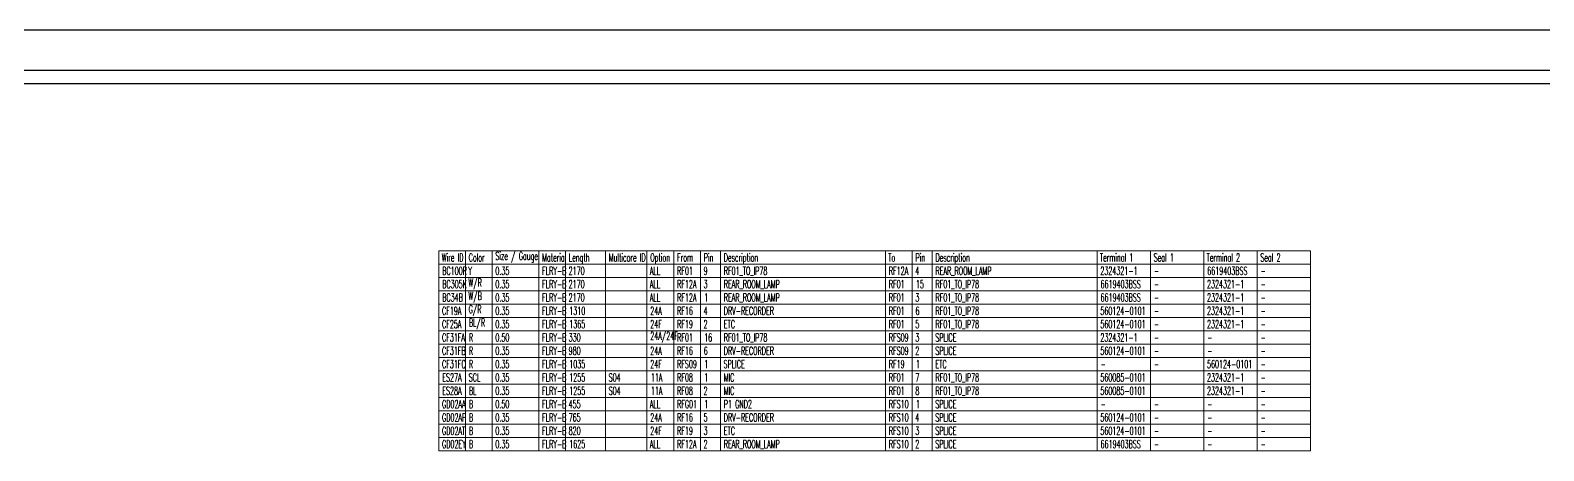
# Model space of a CAD drawing. Header units: inches. Extents: x 47316 to 59086, y 3141 to 11743.
# Drawn here: x 50581 to 51149, y 7552 to 7710 of the extents above; entities that cross this region are included whole.
import ezdxf

# ---------------------------------------------------------------- set-up
doc = ezdxf.new("R2010")
doc.units = ezdxf.units.IN
doc.header["$MEASUREMENT"] = 0
doc.styles.get("Standard").update_dxf_attribs({"font": ''})
doc.styles.get('Standard').set_extended_font_data('SimSun')

msp = doc.modelspace()

# ---------------------------------------------------------------- linework, layer by layer
at = {"color": 0, "lineweight": -3}
for p, q in [((52030.93, 7710.2), (50247.93, 7710.2)), ((50267.93, 7695.2), (52010.93, 7695.2)), ((50267.93, 7690.2), (52010.93, 7690.2))]:
    msp.add_line(p, q, dxfattribs=at)
at = {"color": 102, "linetype": 'Continuous', "lineweight": 15}
for p, q in [((50734.65, 7552.44), (50734.65, 7627.44)), ((50734.65, 7627.44), (51061.5, 7627.44)), ((50744.65, 7552.44), (50744.65, 7627.44)), ((50754.65, 7552.44), (50754.65, 7627.44)), ((50772.12, 7552.44), (50772.12, 7627.44)), ((50782.12, 7552.44), (50782.12, 7627.44)), ((50797.12, 7552.44), (50797.12, 7627.44)), ((50812.72, 7552.44), (50812.72, 7627.44)), ((50822.72, 7552.44), (50822.72, 7627.44)), ((50832.72, 7552.44), (50832.72, 7627.44)), ((50840.22, 7552.44), (50840.22, 7627.44)), ((50902.11, 7552.44), (50902.11, 7627.44)), ((50912.11, 7552.44), (50912.11, 7627.44)), ((50919.61, 7552.44), (50919.61, 7627.44)), ((50981.5, 7552.44), (50981.5, 7627.44)), ((51001.5, 7552.44), (51001.5, 7627.44)), ((51021.5, 7552.44), (51021.5, 7627.44)), ((51041.5, 7552.44), (51041.5, 7627.44)), ((51061.5, 7552.44), (51061.5, 7627.44)), ((50734.65, 7622.44), (51061.5, 7622.44)), ((50734.65, 7617.44), (51061.5, 7617.44)), ((50734.65, 7612.44), (51061.5, 7612.44)), ((50734.65, 7607.44), (51061.5, 7607.44)), ((50734.65, 7602.44), (51061.5, 7602.44)), ((50734.65, 7597.44), (51061.5, 7597.44)), ((50734.65, 7592.44), (51061.5, 7592.44)), ((50734.65, 7587.44), (51061.5, 7587.44)), ((50734.65, 7582.44), (51061.5, 7582.44)), ((50734.65, 7577.44), (51061.5, 7577.44)), ((50734.65, 7572.44), (51061.5, 7572.44)), ((50734.65, 7567.44), (51061.5, 7567.44)), ((50734.65, 7562.44), (51061.5, 7562.44)), ((50734.65, 7557.44), (51061.5, 7557.44)), ((50734.65, 7552.44), (51061.5, 7552.44))]:
    msp.add_line(p, q, dxfattribs=at)

# ---------------------------------------------------------------- texts
at = {"color": 140, "linetype": 'Continuous', "lineweight": 15, "char_height": 3, "attachment_point": 1}
for s, insert, width in [('\\Fromans.shx;\\W0.5000000000;\\T1.0000000000;\\o\\lSize / Gauge', (50755.86, 7627.02), 15.9286), ('\\Fromans.shx;\\W0.5000000000;\\T1.0000000000;\\o\\lWire ID', (50735.79, 7626.44), 8.0714), ('\\Fromans.shx;\\W0.5000000000;\\T1.0000000000;\\o\\lColor', (50745.86, 7626.44), 5.7143), ('\\Fromans.shx;\\W0.5000000000;\\T1.0000000000;\\o\\lMaterial', (50773.4, 7626.44), 8.6429), ('\\Fromans.shx;\\W0.5000000000;\\T1.0000000000;\\o\\lLength', (50783.4, 7626.44), 7.4286), ('\\Fromans.shx;\\W0.5000000000;\\T1.0000000000;\\o\\lMulticore ID', (50798.4, 7626.44), 13.5), ('\\Fromans.shx;\\W0.5000000000;\\T1.0000000000;\\o\\lOption', (50813.93, 7626.44), 7.0714), ('\\Fromans.shx;\\W0.5000000000;\\T1.0000000000;\\o\\lFrom', (50824, 7626.44), 5.7143), ('\\Fromans.shx;\\W0.5000000000;\\T1.0000000000;\\o\\lPin', (50834, 7626.44), 3.4286), ('\\Fromans.shx;\\W0.5000000000;\\T1.0000000000;\\o\\lDescription', (50841.5, 7626.44), 12.2857), ('\\Fromans.shx;\\W0.5000000000;\\T1.0000000000;\\o\\lTo', (50903.18, 7626.44), 2.5), ('\\Fromans.shx;\\W0.5000000000;\\T1.0000000000;\\o\\lPin', (50913.39, 7626.44), 3.4286), ('\\Fromans.shx;\\W0.5000000000;\\T1.0000000000;\\o\\lDescription', (50920.89, 7626.44), 12.2857), ('\\Fromans.shx;\\W0.5000000000;\\T1.0000000000;\\o\\lTerminal 1', (50982.57, 7626.44), 12.2857), ('\\Fromans.shx;\\W0.5000000000;\\T1.0000000000;\\o\\lSeal 1', (51002.71, 7626.44), 7.5714), ('\\Fromans.shx;\\W0.5000000000;\\T1.0000000000;\\o\\lTerminal 2', (51022.57, 7626.44), 12.2857), ('\\Fromans.shx;\\W0.5000000000;\\T1.0000000000;\\o\\lSeal 2', (51042.71, 7626.44), 7.5714)]:
    msp.add_mtext(s, dxfattribs=dict(at, insert=insert, width=width))
at = {"color": 7, "linetype": 'Continuous', "lineweight": 15, "char_height": 3, "attachment_point": 1}
for s, insert, width in [('\\Fromans.shx;\\W0.5000000000;\\T1.0000000000;\\o\\lBC100R', (50735.93, 7621.44), 8.7857), ('\\Fromans.shx;\\W0.5000000000;\\T1.0000000000;\\o\\lY', (50745.72, 7621.44), 1.2857), ('\\Fromans.shx;\\W0.5000000000;\\T1.0000000000;\\o\\l0.35', (50755.86, 7621.44), 5), ('\\Fromans.shx;\\W0.5000000000;\\T1.0000000000;\\o\\lFLRY-B', (50773.4, 7621.44), 8.6429), ('\\Fromans.shx;\\W0.5000000000;\\T1.0000000000;\\o\\l2170', (50783.33, 7621.44), 5.7143), ('\\Fromans.shx;\\W0.5000000000;\\T1.0000000000;\\o\\lALL', (50813.79, 7621.44), 3.7143), ('\\Fromans.shx;\\W0.5000000000;\\T1.0000000000;\\o\\lRF01', (50824, 7621.44), 5.6429), ('\\Fromans.shx;\\W0.5000000000;\\T1.0000000000;\\o\\l9', (50833.93, 7621.44), 1.4286), ('\\Fromans.shx;\\W0.5000000000;\\T1.0000000000;\\o\\lRF01_TO_IP78', (50841.5, 7621.44), 16.7143), ('\\Fromans.shx;\\W0.5000000000;\\T1.0000000000;\\o\\lRF12A', (50903.39, 7621.44), 6.9286), ('\\Fromans.shx;\\W0.5000000000;\\T1.0000000000;\\o\\l4', (50913.32, 7621.44), 1.4286), ('\\Fromans.shx;\\W0.5000000000;\\T1.0000000000;\\o\\lREAR_ROOM_LAMP', (50920.89, 7621.44), 21.1429), ('\\Fromans.shx;\\W0.5000000000;\\T1.0000000000;\\o\\l2324321-1', (50982.71, 7621.44), 13.2857), ('\\Fromans.shx;\\W0.5000000000;\\T1.0000000000;\\o\\l6619403BSS', (51022.78, 7621.44), 14.3571), ('\\Fromans.shx;\\W0.5000000000;\\T1.0000000000;\\o\\lBC305K', (50735.93, 7616.44), 8.7857), ('\\Fromans.shx;\\W0.5000000000;\\T1.0000000000;\\o\\lW/R', (50745.79, 7617.02), 4.7857), ('\\Fromans.shx;\\W0.5000000000;\\T1.0000000000;\\o\\l0.35', (50755.86, 7616.44), 5), ('\\Fromans.shx;\\W0.5000000000;\\T1.0000000000;\\o\\lFLRY-B', (50773.4, 7616.44), 8.6429), ('\\Fromans.shx;\\W0.5000000000;\\T1.0000000000;\\o\\l2170', (50783.33, 7616.44), 5.7143), ('\\Fromans.shx;\\W0.5000000000;\\T1.0000000000;\\o\\lALL', (50813.79, 7616.44), 3.7143), ('\\Fromans.shx;\\W0.5000000000;\\T1.0000000000;\\o\\lRF12A', (50824, 7616.44), 6.9286), ('\\Fromans.shx;\\W0.5000000000;\\T1.0000000000;\\o\\l3', (50833.93, 7616.44), 1.4286), ('\\Fromans.shx;\\W0.5000000000;\\T1.0000000000;\\o\\lREAR_ROOM_LAMP', (50841.5, 7616.44), 21.1429), ('\\Fromans.shx;\\W0.5000000000;\\T1.0000000000;\\o\\lRF01', (50903.39, 7616.44), 5.6429), ('\\Fromans.shx;\\W0.5000000000;\\T1.0000000000;\\o\\l15', (50913.54, 7616.44), 2.8571), ('\\Fromans.shx;\\W0.5000000000;\\T1.0000000000;\\o\\lRF01_TO_IP78', (50920.89, 7616.44), 16.7143), ('\\Fromans.shx;\\W0.5000000000;\\T1.0000000000;\\o\\l6619403BSS', (50982.78, 7616.44), 14.3571), ('\\Fromans.shx;\\W0.5000000000;\\T1.0000000000;\\o\\l-', (51002.78, 7621.44), 1.8571), ('\\Fromans.shx;\\W0.5000000000;\\T1.0000000000;\\o\\l2324321-1', (51022.71, 7616.44), 13.2857), ('\\Fromans.shx;\\W0.5000000000;\\T1.0000000000;\\o\\l-', (51042.78, 7621.44), 1.8571), ('\\Fromans.shx;\\W0.5000000000;\\T1.0000000000;\\o\\lBC34B', (50735.93, 7611.44), 7.3571), ('\\Fromans.shx;\\W0.5000000000;\\T1.0000000000;\\o\\lW/B', (50745.79, 7612.02), 4.7857), ('\\Fromans.shx;\\W0.5000000000;\\T1.0000000000;\\o\\l0.35', (50755.86, 7611.44), 5), ('\\Fromans.shx;\\W0.5000000000;\\T1.0000000000;\\o\\lFLRY-B', (50773.4, 7611.44), 8.6429), ('\\Fromans.shx;\\W0.5000000000;\\T1.0000000000;\\o\\l2170', (50783.33, 7611.44), 5.7143), ('\\Fromans.shx;\\W0.5000000000;\\T1.0000000000;\\o\\lALL', (50813.79, 7611.44), 3.7143), ('\\Fromans.shx;\\W0.5000000000;\\T1.0000000000;\\o\\lRF12A', (50824, 7611.44), 6.9286), ('\\Fromans.shx;\\W0.5000000000;\\T1.0000000000;\\o\\l1', (50834.15, 7611.44), 1.4286), ('\\Fromans.shx;\\W0.5000000000;\\T1.0000000000;\\o\\lREAR_ROOM_LAMP', (50841.5, 7611.44), 21.1429), ('\\Fromans.shx;\\W0.5000000000;\\T1.0000000000;\\o\\lRF01', (50903.39, 7611.44), 5.6429), ('\\Fromans.shx;\\W0.5000000000;\\T1.0000000000;\\o\\l3', (50913.32, 7611.44), 1.4286), ('\\Fromans.shx;\\W0.5000000000;\\T1.0000000000;\\o\\lRF01_TO_IP78', (50920.89, 7611.44), 16.7143), ('\\Fromans.shx;\\W0.5000000000;\\T1.0000000000;\\o\\l6619403BSS', (50982.78, 7611.44), 14.3571), ('\\Fromans.shx;\\W0.5000000000;\\T1.0000000000;\\o\\l-', (51002.78, 7616.44), 1.8571), ('\\Fromans.shx;\\W0.5000000000;\\T1.0000000000;\\o\\l2324321-1', (51022.71, 7611.44), 13.2857), ('\\Fromans.shx;\\W0.5000000000;\\T1.0000000000;\\o\\l-', (51042.78, 7616.44), 1.8571), ('\\Fromans.shx;\\W0.5000000000;\\T1.0000000000;\\o\\lCF19A', (50735.86, 7606.44), 6.9286), ('\\Fromans.shx;\\W0.5000000000;\\T1.0000000000;\\o\\lG/R', (50745.86, 7607.02), 4.5714), ('\\Fromans.shx;\\W0.5000000000;\\T1.0000000000;\\o\\l0.35', (50755.86, 7606.44), 5), ('\\Fromans.shx;\\W0.5000000000;\\T1.0000000000;\\o\\lFLRY-B', (50773.4, 7606.44), 8.6429), ('\\Fromans.shx;\\W0.5000000000;\\T1.0000000000;\\o\\l1310', (50783.55, 7606.44), 5.7143), ('\\Fromans.shx;\\W0.5000000000;\\T1.0000000000;\\o\\l24A', (50813.93, 7606.44), 4.1429), ('\\Fromans.shx;\\W0.5000000000;\\T1.0000000000;\\o\\lRF16', (50824, 7606.44), 5.6429), ('\\Fromans.shx;\\W0.5000000000;\\T1.0000000000;\\o\\l4', (50833.93, 7606.44), 1.4286), ('\\Fromans.shx;\\W0.5000000000;\\T1.0000000000;\\o\\lDRV-RECORDER', (50841.5, 7606.44), 17.9286), ('\\Fromans.shx;\\W0.5000000000;\\T1.0000000000;\\o\\lRF01', (50903.39, 7606.44), 5.6429), ('\\Fromans.shx;\\W0.5000000000;\\T1.0000000000;\\o\\l6', (50913.39, 7606.44), 1.4286), ('\\Fromans.shx;\\W0.5000000000;\\T1.0000000000;\\o\\lRF01_TO_IP78', (50920.89, 7606.44), 16.7143), ('\\Fromans.shx;\\W0.5000000000;\\T1.0000000000;\\o\\l560124-0101', (50982.71, 7606.44), 16.1429), ('\\Fromans.shx;\\W0.5000000000;\\T1.0000000000;\\o\\l-', (51002.78, 7611.44), 1.8571), ('\\Fromans.shx;\\W0.5000000000;\\T1.0000000000;\\o\\l-', (51002.78, 7606.44), 1.8571), ('\\Fromans.shx;\\W0.5000000000;\\T1.0000000000;\\o\\l2324321-1', (51022.71, 7606.44), 13.2857), ('\\Fromans.shx;\\W0.5000000000;\\T1.0000000000;\\o\\l-', (51042.78, 7611.44), 1.8571), ('\\Fromans.shx;\\W0.5000000000;\\T1.0000000000;\\o\\l-', (51042.78, 7606.44), 1.8571), ('\\Fromans.shx;\\W0.5000000000;\\T1.0000000000;\\o\\lCF25A', (50735.86, 7601.44), 6.9286), ('\\Fromans.shx;\\W0.5000000000;\\T1.0000000000;\\o\\lBL/R', (50745.93, 7602.02), 5.7857), ('\\Fromans.shx;\\W0.5000000000;\\T1.0000000000;\\o\\l0.35', (50755.86, 7601.44), 5), ('\\Fromans.shx;\\W0.5000000000;\\T1.0000000000;\\o\\lFLRY-B', (50773.4, 7601.44), 8.6429), ('\\Fromans.shx;\\W0.5000000000;\\T1.0000000000;\\o\\l1365', (50783.55, 7601.44), 5.7143), ('\\Fromans.shx;\\W0.5000000000;\\T1.0000000000;\\o\\l24F', (50813.93, 7601.44), 4.1429), ('\\Fromans.shx;\\W0.5000000000;\\T1.0000000000;\\o\\lRF19', (50824, 7601.44), 5.6429), ('\\Fromans.shx;\\W0.5000000000;\\T1.0000000000;\\o\\l2', (50833.93, 7601.44), 1.4286), ('\\Fromans.shx;\\W0.5000000000;\\T1.0000000000;\\o\\lETC', (50841.5, 7601.44), 4), ('\\Fromans.shx;\\W0.5000000000;\\T1.0000000000;\\o\\lRF01', (50903.39, 7601.44), 5.6429), ('\\Fromans.shx;\\W0.5000000000;\\T1.0000000000;\\o\\l5', (50913.32, 7601.44), 1.4286), ('\\Fromans.shx;\\W0.5000000000;\\T1.0000000000;\\o\\lRF01_TO_IP78', (50920.89, 7601.44), 16.7143), ('\\Fromans.shx;\\W0.5000000000;\\T1.0000000000;\\o\\l560124-0101', (50982.71, 7601.44), 16.1429), ('\\Fromans.shx;\\W0.5000000000;\\T1.0000000000;\\o\\l-', (51002.78, 7601.44), 1.8571), ('\\Fromans.shx;\\W0.5000000000;\\T1.0000000000;\\o\\l2324321-1', (51022.71, 7601.44), 13.2857), ('\\Fromans.shx;\\W0.5000000000;\\T1.0000000000;\\o\\l-', (51042.78, 7601.44), 1.8571), ('\\Fromans.shx;\\W0.5000000000;\\T1.0000000000;\\o\\lCF31FA', (50735.86, 7596.44), 8.2143), ('\\Fromans.shx;\\W0.5000000000;\\T1.0000000000;\\o\\lR', (50745.93, 7596.44), 1.5), ('\\Fromans.shx;\\W0.5000000000;\\T1.0000000000;\\o\\l0.50', (50755.86, 7596.44), 5), ('\\Fromans.shx;\\W0.5000000000;\\T1.0000000000;\\o\\lFLRY-B', (50773.4, 7596.44), 8.6429), ('\\Fromans.shx;\\W0.5000000000;\\T1.0000000000;\\o\\l330', (50783.33, 7596.44), 4.2857), ('\\Fromans.shx;\\W0.5000000000;\\T1.0000000000;\\o\\l24A/24F', (50813.93, 7597.02), 9.8571), ('\\Fromans.shx;\\W0.5000000000;\\T1.0000000000;\\o\\lRF01', (50824, 7596.44), 5.6429), ('\\Fromans.shx;\\W0.5000000000;\\T1.0000000000;\\o\\l16', (50834.15, 7596.44), 2.8571), ('\\Fromans.shx;\\W0.5000000000;\\T1.0000000000;\\o\\lRF01_TO_IP78', (50841.5, 7596.44), 16.7143), ('\\Fromans.shx;\\W0.5000000000;\\T1.0000000000;\\o\\lRFS09', (50903.39, 7596.44), 7.0714), ('\\Fromans.shx;\\W0.5000000000;\\T1.0000000000;\\o\\l3', (50913.32, 7596.44), 1.4286), ('\\Fromans.shx;\\W0.5000000000;\\T1.0000000000;\\o\\lSPLICE', (50920.82, 7596.44), 7.5714), ('\\Fromans.shx;\\W0.5000000000;\\T1.0000000000;\\o\\l2324321-1', (50982.71, 7596.44), 13.2857), ('\\Fromans.shx;\\W0.5000000000;\\T1.0000000000;\\o\\l-', (51002.78, 7596.44), 1.8571), ('\\Fromans.shx;\\W0.5000000000;\\T1.0000000000;\\o\\l-', (51022.78, 7596.44), 1.8571), ('\\Fromans.shx;\\W0.5000000000;\\T1.0000000000;\\o\\l-', (51042.78, 7596.44), 1.8571), ('\\Fromans.shx;\\W0.5000000000;\\T1.0000000000;\\o\\lCF31FB', (50735.86, 7591.44), 8.4286), ('\\Fromans.shx;\\W0.5000000000;\\T1.0000000000;\\o\\lR', (50745.93, 7591.44), 1.5), ('\\Fromans.shx;\\W0.5000000000;\\T1.0000000000;\\o\\l0.35', (50755.86, 7591.44), 5), ('\\Fromans.shx;\\W0.5000000000;\\T1.0000000000;\\o\\lFLRY-B', (50773.4, 7591.44), 8.6429), ('\\Fromans.shx;\\W0.5000000000;\\T1.0000000000;\\o\\l980', (50783.33, 7591.44), 4.2857), ('\\Fromans.shx;\\W0.5000000000;\\T1.0000000000;\\o\\l24A', (50813.93, 7591.44), 4.1429), ('\\Fromans.shx;\\W0.5000000000;\\T1.0000000000;\\o\\lRF16', (50824, 7591.44), 5.6429), ('\\Fromans.shx;\\W0.5000000000;\\T1.0000000000;\\o\\l6', (50834, 7591.44), 1.4286), ('\\Fromans.shx;\\W0.5000000000;\\T1.0000000000;\\o\\lDRV-RECORDER', (50841.5, 7591.44), 17.9286), ('\\Fromans.shx;\\W0.5000000000;\\T1.0000000000;\\o\\lRFS09', (50903.39, 7591.44), 7.0714), ('\\Fromans.shx;\\W0.5000000000;\\T1.0000000000;\\o\\l2', (50913.32, 7591.44), 1.4286), ('\\Fromans.shx;\\W0.5000000000;\\T1.0000000000;\\o\\lSPLICE', (50920.82, 7591.44), 7.5714), ('\\Fromans.shx;\\W0.5000000000;\\T1.0000000000;\\o\\l560124-0101', (50982.71, 7591.44), 16.1429), ('\\Fromans.shx;\\W0.5000000000;\\T1.0000000000;\\o\\l-', (51002.78, 7591.44), 1.8571), ('\\Fromans.shx;\\W0.5000000000;\\T1.0000000000;\\o\\l-', (51022.78, 7591.44), 1.8571), ('\\Fromans.shx;\\W0.5000000000;\\T1.0000000000;\\o\\l-', (51042.78, 7591.44), 1.8571), ('\\Fromans.shx;\\W0.5000000000;\\T1.0000000000;\\o\\lCF31FC', (50735.86, 7586.44), 8.4286), ('\\Fromans.shx;\\W0.5000000000;\\T1.0000000000;\\o\\lR', (50745.93, 7586.44), 1.5), ('\\Fromans.shx;\\W0.5000000000;\\T1.0000000000;\\o\\l0.35', (50755.86, 7586.44), 5), ('\\Fromans.shx;\\W0.5000000000;\\T1.0000000000;\\o\\lFLRY-B', (50773.4, 7586.44), 8.6429), ('\\Fromans.shx;\\W0.5000000000;\\T1.0000000000;\\o\\l1035', (50783.55, 7586.44), 5.7143), ('\\Fromans.shx;\\W0.5000000000;\\T1.0000000000;\\o\\l24F', (50813.93, 7586.44), 4.1429), ('\\Fromans.shx;\\W0.5000000000;\\T1.0000000000;\\o\\lRFS09', (50824, 7586.44), 7.0714), ('\\Fromans.shx;\\W0.5000000000;\\T1.0000000000;\\o\\l1', (50834.15, 7586.44), 1.4286), ('\\Fromans.shx;\\W0.5000000000;\\T1.0000000000;\\o\\lSPLICE', (50841.43, 7586.44), 7.5714), ('\\Fromans.shx;\\W0.5000000000;\\T1.0000000000;\\o\\lRF19', (50903.39, 7586.44), 5.6429), ('\\Fromans.shx;\\W0.5000000000;\\T1.0000000000;\\o\\l1', (50913.54, 7586.44), 1.4286), ('\\Fromans.shx;\\W0.5000000000;\\T1.0000000000;\\o\\lETC', (50920.89, 7586.44), 4), ('\\Fromans.shx;\\W0.5000000000;\\T1.0000000000;\\o\\l-', (50982.78, 7586.44), 1.8571), ('\\Fromans.shx;\\W0.5000000000;\\T1.0000000000;\\o\\l-', (51002.78, 7586.44), 1.8571), ('\\Fromans.shx;\\W0.5000000000;\\T1.0000000000;\\o\\l560124-0101', (51022.71, 7586.44), 16.1429), ('\\Fromans.shx;\\W0.5000000000;\\T1.0000000000;\\o\\l-', (51042.78, 7586.44), 1.8571), ('\\Fromans.shx;\\W0.5000000000;\\T1.0000000000;\\o\\lES27A', (50735.93, 7581.44), 6.9286), ('\\Fromans.shx;\\W0.5000000000;\\T1.0000000000;\\o\\lES28A', (50735.93, 7576.44), 6.9286), ('\\Fromans.shx;\\W0.5000000000;\\T1.0000000000;\\o\\lSCL', (50745.86, 7581.44), 4.1429), ('\\Fromans.shx;\\W0.5000000000;\\T1.0000000000;\\o\\lBL', (50745.93, 7576.44), 2.7143), ('\\Fromans.shx;\\W0.5000000000;\\T1.0000000000;\\o\\l0.35', (50755.86, 7581.44), 5), ('\\Fromans.shx;\\W0.5000000000;\\T1.0000000000;\\o\\l0.35', (50755.86, 7576.44), 5), ('\\Fromans.shx;\\W0.5000000000;\\T1.0000000000;\\o\\lFLRY-B', (50773.4, 7581.44), 8.6429), ('\\Fromans.shx;\\W0.5000000000;\\T1.0000000000;\\o\\lFLRY-B', (50773.4, 7576.44), 8.6429), ('\\Fromans.shx;\\W0.5000000000;\\T1.0000000000;\\o\\l1255', (50783.55, 7581.44), 5.7143), ('\\Fromans.shx;\\W0.5000000000;\\T1.0000000000;\\o\\l1255', (50783.55, 7576.44), 5.7143), ('\\Fromans.shx;\\W0.5000000000;\\T1.0000000000;\\o\\lS04', (50798.33, 7581.44), 4.2857), ('\\Fromans.shx;\\W0.5000000000;\\T1.0000000000;\\o\\lS04', (50798.33, 7576.44), 4.2857), ('\\Fromans.shx;\\W0.5000000000;\\T1.0000000000;\\o\\l11A', (50814.15, 7581.44), 4.1429), ('\\Fromans.shx;\\W0.5000000000;\\T1.0000000000;\\o\\l11A', (50814.15, 7576.44), 4.1429), ('\\Fromans.shx;\\W0.5000000000;\\T1.0000000000;\\o\\lRF08', (50824, 7581.44), 5.6429), ('\\Fromans.shx;\\W0.5000000000;\\T1.0000000000;\\o\\lRF08', (50824, 7576.44), 5.6429), ('\\Fromans.shx;\\W0.5000000000;\\T1.0000000000;\\o\\l2', (50833.93, 7576.44), 1.4286), ('\\Fromans.shx;\\W0.5000000000;\\T1.0000000000;\\o\\l1', (50834.15, 7581.44), 1.4286), ('\\Fromans.shx;\\W0.5000000000;\\T1.0000000000;\\o\\lMIC', (50841.5, 7581.44), 3.7857), ('\\Fromans.shx;\\W0.5000000000;\\T1.0000000000;\\o\\lMIC', (50841.5, 7576.44), 3.7857), ('\\Fromans.shx;\\W0.5000000000;\\T1.0000000000;\\o\\lRF01', (50903.39, 7581.44), 5.6429), ('\\Fromans.shx;\\W0.5000000000;\\T1.0000000000;\\o\\lRF01', (50903.39, 7576.44), 5.6429), ('\\Fromans.shx;\\W0.5000000000;\\T1.0000000000;\\o\\l7', (50913.32, 7581.44), 1.4286), ('\\Fromans.shx;\\W0.5000000000;\\T1.0000000000;\\o\\l8', (50913.32, 7576.44), 1.4286), ('\\Fromans.shx;\\W0.5000000000;\\T1.0000000000;\\o\\lRF01_TO_IP78', (50920.89, 7581.44), 16.7143), ('\\Fromans.shx;\\W0.5000000000;\\T1.0000000000;\\o\\lRF01_TO_IP78', (50920.89, 7576.44), 16.7143), ('\\Fromans.shx;\\W0.5000000000;\\T1.0000000000;\\o\\l560085-0101', (50982.71, 7581.44), 16.1429), ('\\Fromans.shx;\\W0.5000000000;\\T1.0000000000;\\o\\l560085-0101', (50982.71, 7576.44), 16.1429), ('\\Fromans.shx;\\W0.5000000000;\\T1.0000000000;\\o\\l2324321-1', (51022.71, 7581.44), 13.2857), ('\\Fromans.shx;\\W0.5000000000;\\T1.0000000000;\\o\\l2324321-1', (51022.71, 7576.44), 13.2857), ('\\Fromans.shx;\\W0.5000000000;\\T1.0000000000;\\o\\l-', (51042.78, 7581.44), 1.8571), ('\\Fromans.shx;\\W0.5000000000;\\T1.0000000000;\\o\\lGD02AA', (50735.86, 7571.44), 8.4286), ('\\Fromans.shx;\\W0.5000000000;\\T1.0000000000;\\o\\lB', (50745.93, 7571.44), 1.5), ('\\Fromans.shx;\\W0.5000000000;\\T1.0000000000;\\o\\l0.50', (50755.86, 7571.44), 5), ('\\Fromans.shx;\\W0.5000000000;\\T1.0000000000;\\o\\lFLRY-B', (50773.4, 7571.44), 8.6429), ('\\Fromans.shx;\\W0.5000000000;\\T1.0000000000;\\o\\l455', (50783.33, 7571.44), 4.2857), ('\\Fromans.shx;\\W0.5000000000;\\T1.0000000000;\\o\\lALL', (50813.79, 7571.44), 3.7143), ('\\Fromans.shx;\\W0.5000000000;\\T1.0000000000;\\o\\lRFG01', (50824, 7571.44), 7.1429), ('\\Fromans.shx;\\W0.5000000000;\\T1.0000000000;\\o\\l1', (50834.15, 7571.44), 1.4286), ('\\Fromans.shx;\\W0.5000000000;\\T1.0000000000;\\o\\lP1 GND2', (50841.5, 7571.44), 10.4286), ('\\Fromans.shx;\\W0.5000000000;\\T1.0000000000;\\o\\lRFS10', (50903.39, 7571.44), 7.0714), ('\\Fromans.shx;\\W0.5000000000;\\T1.0000000000;\\o\\l1', (50913.54, 7571.44), 1.4286), ('\\Fromans.shx;\\W0.5000000000;\\T1.0000000000;\\o\\lSPLICE', (50920.82, 7571.44), 7.5714), ('\\Fromans.shx;\\W0.5000000000;\\T1.0000000000;\\o\\l-', (51042.78, 7576.44), 1.8571), ('\\Fromans.shx;\\W0.5000000000;\\T1.0000000000;\\o\\lGD02AP', (50735.86, 7566.44), 8.6429), ('\\Fromans.shx;\\W0.5000000000;\\T1.0000000000;\\o\\lB', (50745.93, 7566.44), 1.5), ('\\Fromans.shx;\\W0.5000000000;\\T1.0000000000;\\o\\l0.35', (50755.86, 7566.44), 5), ('\\Fromans.shx;\\W0.5000000000;\\T1.0000000000;\\o\\lFLRY-B', (50773.4, 7566.44), 8.6429), ('\\Fromans.shx;\\W0.5000000000;\\T1.0000000000;\\o\\l765', (50783.33, 7566.44), 4.2857), ('\\Fromans.shx;\\W0.5000000000;\\T1.0000000000;\\o\\l24A', (50813.93, 7566.44), 4.1429), ('\\Fromans.shx;\\W0.5000000000;\\T1.0000000000;\\o\\lRF16', (50824, 7566.44), 5.6429), ('\\Fromans.shx;\\W0.5000000000;\\T1.0000000000;\\o\\l5', (50833.93, 7566.44), 1.4286), ('\\Fromans.shx;\\W0.5000000000;\\T1.0000000000;\\o\\lDRV-RECORDER', (50841.5, 7566.44), 17.9286), ('\\Fromans.shx;\\W0.5000000000;\\T1.0000000000;\\o\\lRFS10', (50903.39, 7566.44), 7.0714), ('\\Fromans.shx;\\W0.5000000000;\\T1.0000000000;\\o\\l4', (50913.32, 7566.44), 1.4286), ('\\Fromans.shx;\\W0.5000000000;\\T1.0000000000;\\o\\lSPLICE', (50920.82, 7566.44), 7.5714), ('\\Fromans.shx;\\W0.5000000000;\\T1.0000000000;\\o\\l560124-0101', (50982.71, 7566.44), 16.1429), ('\\Fromans.shx;\\W0.5000000000;\\T1.0000000000;\\o\\l-', (50982.78, 7571.44), 1.8571), ('\\Fromans.shx;\\W0.5000000000;\\T1.0000000000;\\o\\l-', (51002.78, 7571.44), 1.8571), ('\\Fromans.shx;\\W0.5000000000;\\T1.0000000000;\\o\\l-', (51002.78, 7566.44), 1.8571), ('\\Fromans.shx;\\W0.5000000000;\\T1.0000000000;\\o\\l-', (51022.78, 7571.44), 1.8571), ('\\Fromans.shx;\\W0.5000000000;\\T1.0000000000;\\o\\l-', (51022.78, 7566.44), 1.8571), ('\\Fromans.shx;\\W0.5000000000;\\T1.0000000000;\\o\\l-', (51042.78, 7571.44), 1.8571), ('\\Fromans.shx;\\W0.5000000000;\\T1.0000000000;\\o\\l-', (51042.78, 7566.44), 1.8571), ('\\Fromans.shx;\\W0.5000000000;\\T1.0000000000;\\o\\lGD02AT', (50735.86, 7561.44), 8.2857), ('\\Fromans.shx;\\W0.5000000000;\\T1.0000000000;\\o\\lB', (50745.93, 7561.44), 1.5), ('\\Fromans.shx;\\W0.5000000000;\\T1.0000000000;\\o\\l0.35', (50755.86, 7561.44), 5), ('\\Fromans.shx;\\W0.5000000000;\\T1.0000000000;\\o\\lFLRY-B', (50773.4, 7561.44), 8.6429), ('\\Fromans.shx;\\W0.5000000000;\\T1.0000000000;\\o\\l820', (50783.33, 7561.44), 4.2857), ('\\Fromans.shx;\\W0.5000000000;\\T1.0000000000;\\o\\l24F', (50813.93, 7561.44), 4.1429), ('\\Fromans.shx;\\W0.5000000000;\\T1.0000000000;\\o\\lRF19', (50824, 7561.44), 5.6429), ('\\Fromans.shx;\\W0.5000000000;\\T1.0000000000;\\o\\l3', (50833.93, 7561.44), 1.4286), ('\\Fromans.shx;\\W0.5000000000;\\T1.0000000000;\\o\\lETC', (50841.5, 7561.44), 4), ('\\Fromans.shx;\\W0.5000000000;\\T1.0000000000;\\o\\lRFS10', (50903.39, 7561.44), 7.0714), ('\\Fromans.shx;\\W0.5000000000;\\T1.0000000000;\\o\\l3', (50913.32, 7561.44), 1.4286), ('\\Fromans.shx;\\W0.5000000000;\\T1.0000000000;\\o\\lSPLICE', (50920.82, 7561.44), 7.5714), ('\\Fromans.shx;\\W0.5000000000;\\T1.0000000000;\\o\\l560124-0101', (50982.71, 7561.44), 16.1429), ('\\Fromans.shx;\\W0.5000000000;\\T1.0000000000;\\o\\l-', (51002.78, 7561.44), 1.8571), ('\\Fromans.shx;\\W0.5000000000;\\T1.0000000000;\\o\\l-', (51022.78, 7561.44), 1.8571), ('\\Fromans.shx;\\W0.5000000000;\\T1.0000000000;\\o\\l-', (51042.78, 7561.44), 1.8571), ('\\Fromans.shx;\\W0.5000000000;\\T1.0000000000;\\o\\lGD02EY', (50735.86, 7556.44), 8.5), ('\\Fromans.shx;\\W0.5000000000;\\T1.0000000000;\\o\\lB', (50745.93, 7556.44), 1.5), ('\\Fromans.shx;\\W0.5000000000;\\T1.0000000000;\\o\\l0.35', (50755.86, 7556.44), 5), ('\\Fromans.shx;\\W0.5000000000;\\T1.0000000000;\\o\\lFLRY-B', (50773.4, 7556.44), 8.6429), ('\\Fromans.shx;\\W0.5000000000;\\T1.0000000000;\\o\\l1625', (50783.55, 7556.44), 5.7143), ('\\Fromans.shx;\\W0.5000000000;\\T1.0000000000;\\o\\lALL', (50813.79, 7556.44), 3.7143), ('\\Fromans.shx;\\W0.5000000000;\\T1.0000000000;\\o\\lRF12A', (50824, 7556.44), 6.9286), ('\\Fromans.shx;\\W0.5000000000;\\T1.0000000000;\\o\\l2', (50833.93, 7556.44), 1.4286), ('\\Fromans.shx;\\W0.5000000000;\\T1.0000000000;\\o\\lREAR_ROOM_LAMP', (50841.5, 7556.44), 21.1429), ('\\Fromans.shx;\\W0.5000000000;\\T1.0000000000;\\o\\lRFS10', (50903.39, 7556.44), 7.0714), ('\\Fromans.shx;\\W0.5000000000;\\T1.0000000000;\\o\\l2', (50913.32, 7556.44), 1.4286), ('\\Fromans.shx;\\W0.5000000000;\\T1.0000000000;\\o\\lSPLICE', (50920.82, 7556.44), 7.5714), ('\\Fromans.shx;\\W0.5000000000;\\T1.0000000000;\\o\\l6619403BSS', (50982.78, 7556.44), 14.3571), ('\\Fromans.shx;\\W0.5000000000;\\T1.0000000000;\\o\\l-', (51002.78, 7556.44), 1.8571), ('\\Fromans.shx;\\W0.5000000000;\\T1.0000000000;\\o\\l-', (51022.78, 7556.44), 1.8571), ('\\Fromans.shx;\\W0.5000000000;\\T1.0000000000;\\o\\l-', (51042.78, 7556.44), 1.8571)]:
    msp.add_mtext(s, dxfattribs=dict(at, insert=insert, width=width))

doc.saveas('drawing.dxf')
